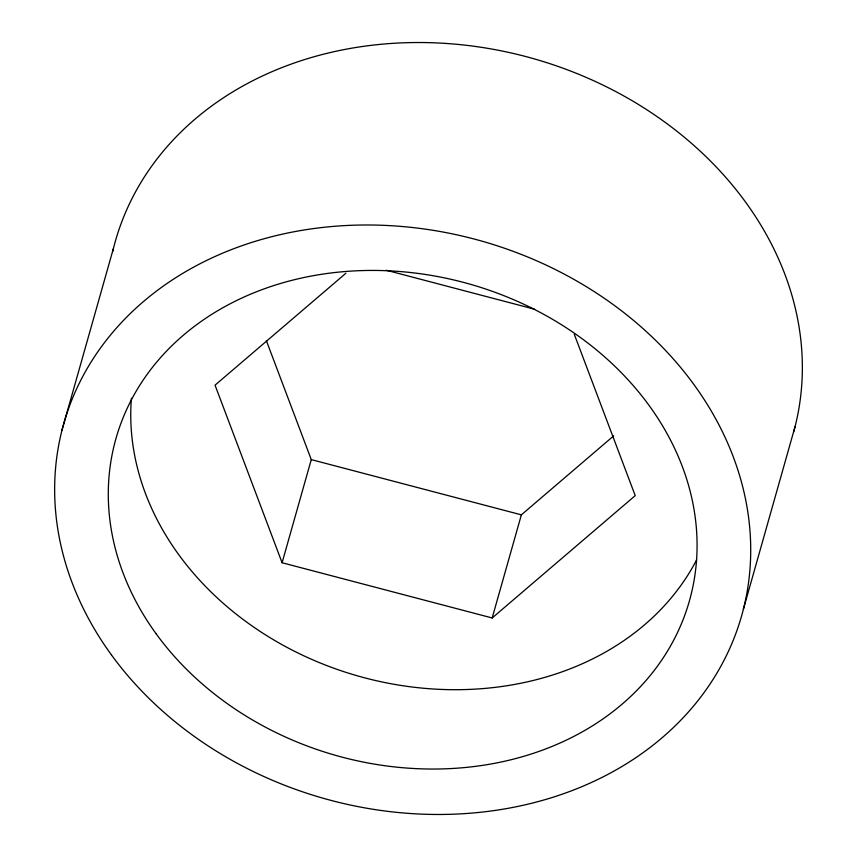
<?xml version="1.0" encoding="UTF-8"?>
<svg xmlns="http://www.w3.org/2000/svg" width="857" height="857" viewBox="0 0 857 857"><rect width="100%" height="100%" fill="white"/><g stroke="black" fill="none" stroke-linecap="round" stroke-linejoin="round"><path stroke-width="1.29" d="M61.993 430.16L113.627 247.694A352.302 289.645 15.8 0 1 528.565 57.29A352.302 289.645 15.8 0 1 793.657 431.939M574.308 334.316L635.219 495.635L492.175 617.972L282.092 562.738L311.273 459.609L266.42 340.807M492.175 617.972L521.367 514.843L613.676 435.881M743.373 609.306L795.007 426.84M345.917 273.233L215.043 385.168L282.092 562.738M386.443 270.276L534.661 309.248M311.273 459.609L521.367 514.843M112.685 251.53A352.302 289.645 15.8 0 1 113.306 248.969M696.612 559.91A297.99 244.984 15.8 0 1 357.444 675.852A297.99 244.984 15.8 0 1 131.41 398.259M111.464 654.952A352.302 289.645 15.8 0 0 713.345 678.937A352.302 289.645 15.8 0 0 383.24 225.316A352.302 289.645 15.8 0 0 111.464 654.952M156.36 634.105A297.99 244.984 15.8 0 0 665.461 654.394A297.99 244.984 15.8 0 0 386.228 270.705A297.99 244.984 15.8 0 0 156.36 634.105"/></g></svg>
